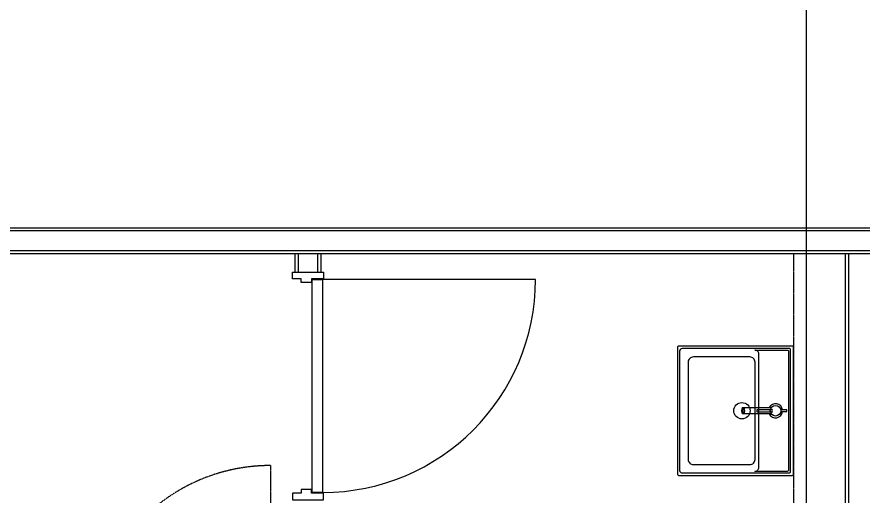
# Model space of a CAD drawing. Header units: millimetres. Extents: x 0 to 181737, y 0 to 59400.
# Drawn here: x 118759 to 122034, y 32337 to 34191 of the extents above; entities that cross this region are included whole.
import ezdxf

# ---------------------------------------------------------------- set-up
doc = ezdxf.new("R2010")
doc.units = ezdxf.units.MM
doc.header["$LTSCALE"] = 0.2
doc.linetypes.add('CENTER', pattern=[50.8, 31.75, -6.35, 6.35, -6.35])
doc.linetypes.add('HIDDEN', pattern=[9.525, 6.35, -3.175])
doc.layers.add('A_什器', color=9, linetype='HIDDEN')
doc.layers.add('A_建築', color=8, linetype='Continuous')
doc.layers.add('A_通芯', color=8, linetype='CENTER', plot=False)

msp = doc.modelspace()

# ---------------------------------------------------------------- linework, layer by layer
at = {"layer": 'A_什器'}
msp.add_lwpolyline([(121764.8, 33275), (121764.8, 30945)], dxfattribs=at)
at = {"layer": 'A_什器', "linetype": 'Continuous'}
for points in [[(121764.8, 32422.09), (121764.8, 32912.09, 0.4142136), (121759.8, 32917.09), (121319.8, 32917.09, 0.4142136), (121314.8, 32912.09), (121314.8, 32422.09, 0.4142136), (121319.8, 32417.09), (121759.8, 32417.09, 0.4142136)], [(121753.3, 32431.49), (121753.3, 32902.69, 0.4142136), (121748.3, 32907.69), (121333.5, 32907.69, 0.4142136), (121323.5, 32897.69), (121323.5, 32436.49, 0.4142136), (121333.5, 32426.49), (121748.3, 32426.49, 0.4142136)], [(121745.3, 32896.63), (121745.3, 32437.55, -0.4142136), (121740.3, 32432.55), (121614.8, 32432.55, 0.4142136), (121629.8, 32447.55), (121629.8, 32886.63, 0.4142136), (121614.8, 32901.63), (121740.3, 32901.63, -0.4142136)], [(121595.43, 32458.96, 0.4142136), (121615.43, 32478.96), (121615.43, 32855.22, 0.4142136), (121595.43, 32875.22), (121376.66, 32875.22, 0.4142136), (121356.66, 32855.22), (121356.66, 32478.96, 0.4142136), (121376.66, 32458.96)]]:
    msp.add_lwpolyline(points, format="xyb", close=True, dxfattribs=at)
for points in [[(121722.13, 32670.09, 0.744708), (121670.3, 32679.59)], [(121566.67, 32679.59, 0.2706568), (121566.67, 32654.59)], [(121678.55, 32654.59), (121566.67, 32654.59, 0.2706568), (121566.67, 32679.59), (121678.55, 32679.59)], [(121572.51, 32654.59, 0.2706568), (121572.51, 32679.59)], [(121674.69, 32671.09), (121623, 32671.09, 0.0501256), (121623, 32663.09), (121674.69, 32663.09)], [(121670.3, 32654.59, 0.744708), (121722.13, 32664.09)]]:
    msp.add_lwpolyline(points, format="xyb", dxfattribs=at)
msp.add_lwpolyline([(121715.08, 32664.09), (121738.98, 32664.09), (121738.98, 32670.09), (121715.08, 32670.09)], dxfattribs=at)
at = {"layer": 'A_什器'}
msp.add_lwpolyline([(119039.8, 31755, -0.4142136), (119739.8, 32455), (119739.8, 31715), (119834.8, 31715)], format="xyb", dxfattribs=at)
at = {"layer": 'A_什器', "linetype": 'Continuous'}
for centre, radius in [((121564.8, 32667.09), 31.75), ((121694.8, 32667.09), 20.5), ((121680.8, 32671.09), 1.7), ((121680.8, 32663.09), 1.7)]:
    msp.add_circle(centre, radius, dxfattribs=at)
at = {"layer": 'A_建築'}
for p, q in [((114664.8, 33375), (125864.8, 33375)), ((114664.8, 33275), (125864.8, 33275)), ((119834.8, 33275), (119834.8, 33203)), ((119934.8, 33275), (119934.8, 33203)), ((121964.8, 33275), (121964.8, 29077.5)), ((120765.8, 33175), (119941.8, 33175))]:
    msp.add_line(p, q, dxfattribs=at)
at = {"layer": 'A_建築', "linetype": 'Continuous'}
for points in [[(125864.8, 33362.5), (114677.3, 33362.5), (114677.3, 33287.5), (125864.8, 33287.5)], [(119847.3, 33275), (119847.3, 33203)], [(119922.3, 33275), (119922.3, 33203)], [(121977.3, 33275), (121977.3, 29077.5)]]:
    msp.add_lwpolyline(points, dxfattribs=at)
at = {"layer": 'A_建築'}
for points in [[(119944.8, 33203), (119944.8, 33178), (119898.8, 33178), (119898.8, 33163), (119858.8, 33163), (119858.8, 33178), (119824.8, 33178), (119824.8, 33203), (119944.8, 33203)], [(119944.8, 32323), (119944.8, 32348), (119898.8, 32348), (119898.8, 32363), (119858.8, 32363), (119858.8, 32348), (119824.8, 32348), (119824.8, 32323), (119944.8, 32323)]]:
    msp.add_lwpolyline(points, dxfattribs=at)
msp.add_lwpolyline([(119941.8, 33175), (119941.8, 32351), (119901.8, 32351), (119901.8, 33175)], close=True, dxfattribs=at)
msp.add_arc((119941.8, 33175), 824, 270, 0, dxfattribs=at)
at = {"layer": 'A_通芯'}
msp.add_line((121814.8, 14565.35), (121814.8, 46450.31), dxfattribs=at)

doc.saveas('drawing.dxf')
